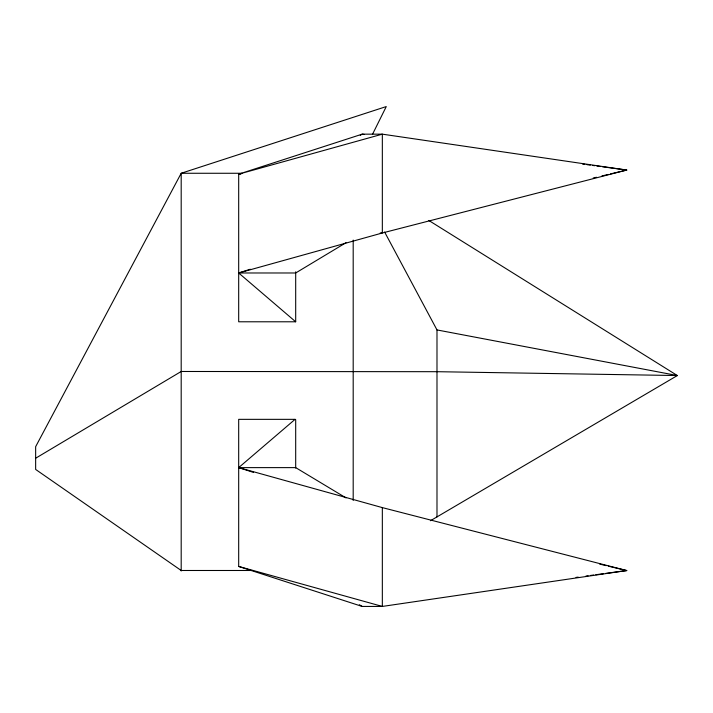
<?xml version="1.0" encoding="UTF-8"?>
<svg xmlns="http://www.w3.org/2000/svg" width="713" height="713" viewBox="0 0 713 713"><rect width="100%" height="100%" fill="white"/><g stroke="black" fill="none" stroke-linecap="round" stroke-linejoin="round"><path stroke-width="1.07" d="M372.444 134.436L386.268 106.567L181.191 173.268L35.65 446.686L35.65 469.439L181.191 570.489L252.215 570.489M295.69 468.111L295.69 419.601L295.075 419.342L238.686 467.621L253.463 472.407M430.474 520.731L677.35 375.546L428.798 220.451M360.261 135.31L362.159 134.16L382.337 134.16L626.7 170.059L382.337 232.982L238.686 272.981L295.69 321.786L295.69 271.822M346.019 242.696L295.69 272.981L238.686 272.981L250.299 269.22M35.65 458.227L181.191 371.482L436.989 371.696L677.35 375.546L436.989 329.932L384.619 232.019M593.225 178.018L596.469 177.252M601.87 175.968L608.349 174.427M610.506 173.91L626.7 170.059L602.449 166.771M346.019 497.906L295.69 467.621L238.686 467.621L382.337 507.611L626.7 570.543L382.337 606.433L362.159 606.433L238.686 566.443L238.686 419.342L295.075 419.342M575.997 577.423L578.198 577.12M585.917 576.077L588.127 575.774M590.328 575.48L593.635 575.026M595.836 574.731L603.555 573.68M605.756 573.386L626.7 570.543L608.349 566.175M623.394 170.059L626.7 170.059M242.224 173.268L181.191 173.268L181.191 570.988M240.878 174.159L238.686 174.159L238.686 321.786L295.69 321.786M380.216 232.982L382.337 232.982L382.337 134.16L238.686 174.159L362.159 134.16L364.37 134.463M624.499 570.543L626.7 570.543M582.61 164.079L584.82 164.373M587.022 164.676L590.328 165.122M592.53 165.425L594.74 165.719M596.941 166.022L600.248 166.468M599.704 564.117L606.184 565.659M238.686 566.443L382.337 606.433L382.337 507.611M359.316 604.722L362.159 606.433M436.989 329.932L436.989 516.925M353.193 240.085L353.193 500.446"/></g></svg>
